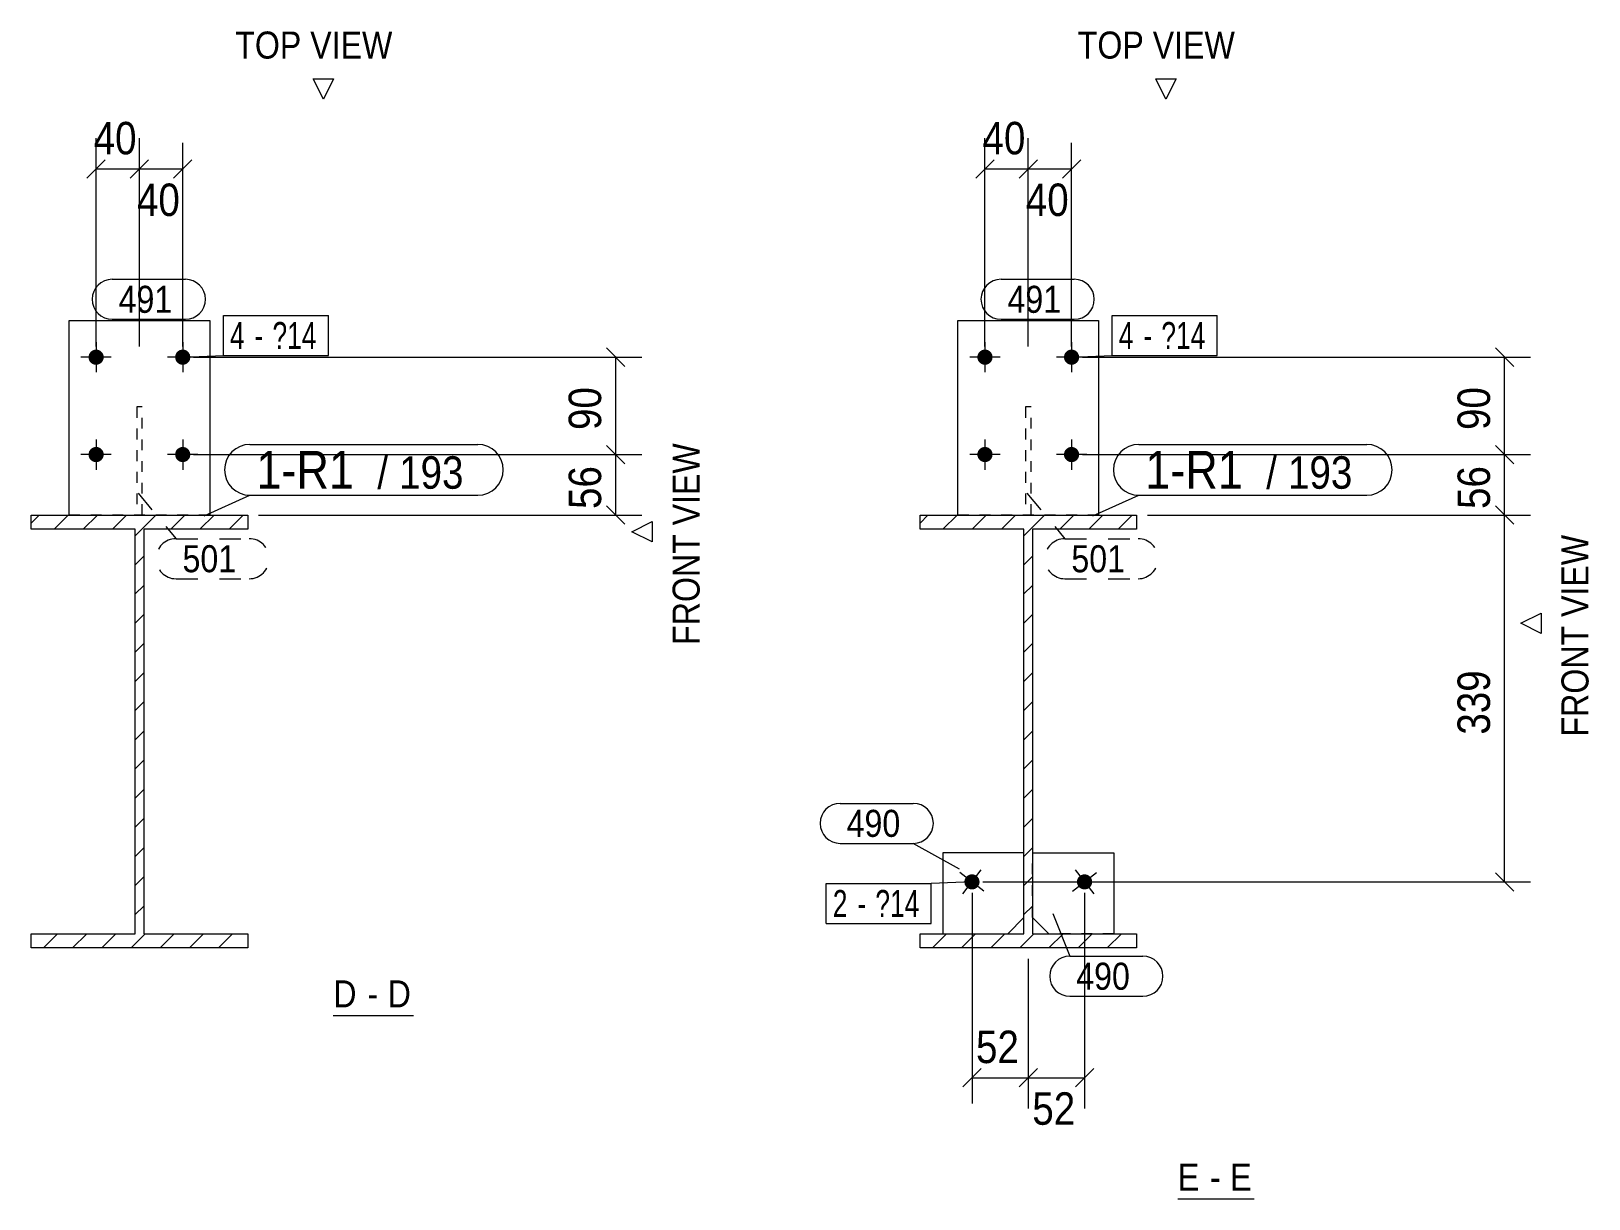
# Model space of a CAD drawing. Header units: millimetres. Extents: x 2 to 1174, y 1 to 825.
# Drawn here: x 180.1 to 324, y 205.9 to 313.8 of the extents above; entities that cross this region are included whole.
import ezdxf

# ---------------------------------------------------------------- set-up
doc = ezdxf.new("R2010")
doc.units = ezdxf.units.MM
for name, pattern in [('XKITLINE00', [0]), ('XKITLINE01', [4, 1, -1, 1, -1]), ('XKITLINE02', [4, 2, -2])]:
    doc.linetypes.add(name, pattern=pattern)
for name, color, linetype, lineweight in [('Bolt', 3, 'Continuous', 0), ('BoltMark', 7, 'Continuous', 0), ('Dimensions', 7, 'Continuous', 0), ('OtherObjectType', 7, 'Continuous', 0), ('Part', 2, 'Continuous', 0), ('PartMark', 7, 'Continuous', 0)]:
    doc.layers.add(name, color=color, linetype=linetype, lineweight=lineweight)
doc.styles.add('ARIAL', font='ARIAL.TTF')
doc.styles.add('ARIAL_NARROW', font='ARIALN.TTF')

# ---------------------------------------------------------------- blocks, each defined once
blk = doc.blocks.new('*A1')
at = {"layer": 'Part', "color": 7, "linetype": 'XKITLINE00', "lineweight": 0}
for p, q in [((262.25, 268.37), (262.98, 269.1)), ((264.37, 267.8), (265.67, 269.1)), ((267.07, 267.8), (268.37, 269.1)), ((269.76, 267.8), (271.06, 269.1)), ((271.85, 267.19), (273.75, 269.1)), ((275.15, 267.8), (276.45, 269.1)), ((277.84, 267.8), (279.14, 269.1)), ((280.54, 267.8), (281.84, 269.1)), ((271.85, 264.5), (272.65, 265.3)), ((271.85, 261.81), (272.65, 262.61)), ((271.85, 259.11), (272.65, 259.91)), ((271.85, 256.42), (272.65, 257.22)), ((271.85, 253.72), (272.65, 254.52)), ((271.85, 251.03), (272.65, 251.83)), ((271.85, 248.33), (272.65, 249.13)), ((271.85, 245.64), (272.65, 246.44)), ((271.85, 242.95), (272.65, 243.75)), ((271.85, 240.25), (272.65, 241.05)), ((271.85, 237.56), (272.65, 238.36)), ((271.85, 234.86), (272.65, 235.66)), ((271.85, 232.17), (272.65, 232.97)), ((263.39, 229.1), (264.69, 230.4)), ((266.08, 229.1), (267.38, 230.4)), ((268.78, 229.1), (270.08, 230.4)), ((271.47, 229.1), (272.77, 230.4)), ((274.16, 229.1), (275.46, 230.4)), ((276.86, 229.1), (278.16, 230.4)), ((279.55, 229.1), (280.85, 230.4))]:
    blk.add_line(p, q, dxfattribs=at)
blk = doc.blocks.new('*A2')
at = {"layer": 'Part', "color": 7, "linetype": 'XKITLINE00', "lineweight": 0}
for p, q in [((180.14, 268.37), (180.87, 269.1)), ((182.26, 267.8), (183.56, 269.1)), ((184.95, 267.8), (186.25, 269.1)), ((187.65, 267.8), (188.95, 269.1)), ((189.74, 267.19), (191.64, 269.1)), ((193.04, 267.8), (194.34, 269.1)), ((195.73, 267.8), (197.03, 269.1)), ((198.43, 267.8), (199.73, 269.1)), ((189.74, 264.5), (190.54, 265.3)), ((189.74, 261.81), (190.54, 262.61)), ((189.74, 259.11), (190.54, 259.91)), ((189.74, 256.42), (190.54, 257.22)), ((189.74, 253.72), (190.54, 254.52)), ((189.74, 251.03), (190.54, 251.83)), ((189.74, 248.33), (190.54, 249.13)), ((189.74, 245.64), (190.54, 246.44)), ((189.74, 242.95), (190.54, 243.75)), ((189.74, 240.25), (190.54, 241.05)), ((189.74, 237.56), (190.54, 238.36)), ((189.74, 234.86), (190.54, 235.66)), ((189.74, 232.17), (190.54, 232.97)), ((181.28, 229.1), (182.58, 230.4)), ((183.97, 229.1), (185.27, 230.4)), ((186.67, 229.1), (187.97, 230.4)), ((189.36, 229.1), (190.66, 230.4)), ((192.05, 229.1), (193.35, 230.4)), ((194.75, 229.1), (196.05, 230.4)), ((197.44, 229.1), (198.74, 230.4))]:
    blk.add_line(p, q, dxfattribs=at)
blk = doc.blocks.new('*A143')
at = {"layer": 'Bolt'}
for points in [[(268.95, 283.67), (268.94, 283.63), (268.94, 283.6), (268.93, 283.56), (268.93, 283.53), (268.92, 283.5), (268.91, 283.46), (268.89, 283.43), (268.88, 283.4), (268.86, 283.37), (268.85, 283.34), (268.83, 283.31), (268.81, 283.28), (268.79, 283.26), (268.77, 283.23), (268.74, 283.21), (268.72, 283.18), (268.69, 283.16), (268.66, 283.14), (268.64, 283.12), (268.61, 283.1), (268.58, 283.08), (268.55, 283.07), (268.51, 283.05), (268.48, 283.04), (268.45, 283.03), (268.42, 283.02), (268.38, 283.01), (268.35, 283.01), (268.32, 283), (268.28, 283), (268.25, 283), (268.21, 283), (268.18, 283), (268.14, 283.01), (268.11, 283.01), (268.08, 283.02), (268.04, 283.03), (268.01, 283.04), (267.98, 283.05), (267.95, 283.07), (267.92, 283.08), (267.89, 283.1), (267.86, 283.12), (267.83, 283.14), (267.8, 283.16), (267.78, 283.18), (267.75, 283.21), (267.73, 283.23), (267.71, 283.26), (267.68, 283.28), (267.66, 283.31), (267.65, 283.34), (267.63, 283.37), (267.61, 283.4), (267.6, 283.43), (267.59, 283.46), (267.58, 283.5), (267.57, 283.53), (267.56, 283.56), (267.55, 283.6), (267.55, 283.63), (267.55, 283.67), (267.55, 283.7), (267.55, 283.73), (267.55, 283.77), (267.55, 283.8), (267.56, 283.84), (267.57, 283.87), (267.58, 283.9), (267.59, 283.94), (267.6, 283.97), (267.61, 284), (267.63, 284.03), (267.65, 284.06), (267.66, 284.09), (267.68, 284.12), (267.71, 284.14), (267.73, 284.17), (267.75, 284.19), (267.78, 284.22), (267.8, 284.24), (267.83, 284.26), (267.86, 284.28), (267.89, 284.3), (267.92, 284.32), (267.95, 284.33), (267.98, 284.35), (268.01, 284.36), (268.04, 284.37), (268.08, 284.38), (268.11, 284.39), (268.14, 284.39), (268.18, 284.4), (268.21, 284.4), (268.25, 284.4), (268.28, 284.4), (268.32, 284.4), (268.35, 284.39), (268.38, 284.39), (268.42, 284.38), (268.45, 284.37), (268.48, 284.36), (268.51, 284.35), (268.55, 284.33), (268.58, 284.32), (268.61, 284.3), (268.64, 284.28), (268.66, 284.26), (268.69, 284.24), (268.72, 284.22), (268.74, 284.19), (268.77, 284.17), (268.79, 284.14), (268.81, 284.12), (268.83, 284.09), (268.85, 284.06), (268.86, 284.03), (268.88, 284), (268.89, 283.97), (268.91, 283.94), (268.92, 283.9), (268.93, 283.87), (268.93, 283.84), (268.94, 283.8), (268.94, 283.77), (268.95, 283.73), (268.95, 283.7)], [(276.95, 283.67), (276.94, 283.63), (276.94, 283.6), (276.93, 283.56), (276.93, 283.53), (276.92, 283.5), (276.91, 283.46), (276.89, 283.43), (276.88, 283.4), (276.86, 283.37), (276.85, 283.34), (276.83, 283.31), (276.81, 283.28), (276.79, 283.26), (276.77, 283.23), (276.74, 283.21), (276.72, 283.18), (276.69, 283.16), (276.66, 283.14), (276.64, 283.12), (276.61, 283.1), (276.58, 283.08), (276.55, 283.07), (276.51, 283.05), (276.48, 283.04), (276.45, 283.03), (276.42, 283.02), (276.38, 283.01), (276.35, 283.01), (276.32, 283), (276.28, 283), (276.25, 283), (276.21, 283), (276.18, 283), (276.14, 283.01), (276.11, 283.01), (276.08, 283.02), (276.04, 283.03), (276.01, 283.04), (275.98, 283.05), (275.95, 283.07), (275.92, 283.08), (275.89, 283.1), (275.86, 283.12), (275.83, 283.14), (275.8, 283.16), (275.78, 283.18), (275.75, 283.21), (275.73, 283.23), (275.71, 283.26), (275.68, 283.28), (275.66, 283.31), (275.65, 283.34), (275.63, 283.37), (275.61, 283.4), (275.6, 283.43), (275.59, 283.46), (275.58, 283.5), (275.57, 283.53), (275.56, 283.56), (275.55, 283.6), (275.55, 283.63), (275.55, 283.67), (275.55, 283.7), (275.55, 283.73), (275.55, 283.77), (275.55, 283.8), (275.56, 283.84), (275.57, 283.87), (275.58, 283.9), (275.59, 283.94), (275.6, 283.97), (275.61, 284), (275.63, 284.03), (275.65, 284.06), (275.66, 284.09), (275.68, 284.12), (275.71, 284.14), (275.73, 284.17), (275.75, 284.19), (275.78, 284.22), (275.8, 284.24), (275.83, 284.26), (275.86, 284.28), (275.89, 284.3), (275.92, 284.32), (275.95, 284.33), (275.98, 284.35), (276.01, 284.36), (276.04, 284.37), (276.08, 284.38), (276.11, 284.39), (276.14, 284.39), (276.18, 284.4), (276.21, 284.4), (276.25, 284.4), (276.28, 284.4), (276.32, 284.4), (276.35, 284.39), (276.38, 284.39), (276.42, 284.38), (276.45, 284.37), (276.48, 284.36), (276.51, 284.35), (276.55, 284.33), (276.58, 284.32), (276.61, 284.3), (276.64, 284.28), (276.66, 284.26), (276.69, 284.24), (276.72, 284.22), (276.74, 284.19), (276.77, 284.17), (276.79, 284.14), (276.81, 284.12), (276.83, 284.09), (276.85, 284.06), (276.86, 284.03), (276.88, 284), (276.89, 283.97), (276.91, 283.94), (276.92, 283.9), (276.93, 283.87), (276.93, 283.84), (276.94, 283.8), (276.94, 283.77), (276.95, 283.73), (276.95, 283.7)], [(268.95, 274.67), (268.94, 274.63), (268.94, 274.6), (268.93, 274.56), (268.93, 274.53), (268.92, 274.5), (268.91, 274.46), (268.89, 274.43), (268.88, 274.4), (268.86, 274.37), (268.85, 274.34), (268.83, 274.31), (268.81, 274.28), (268.79, 274.26), (268.77, 274.23), (268.74, 274.21), (268.72, 274.18), (268.69, 274.16), (268.66, 274.14), (268.64, 274.12), (268.61, 274.1), (268.58, 274.08), (268.55, 274.07), (268.51, 274.05), (268.48, 274.04), (268.45, 274.03), (268.42, 274.02), (268.38, 274.01), (268.35, 274.01), (268.32, 274), (268.28, 274), (268.25, 274), (268.21, 274), (268.18, 274), (268.14, 274.01), (268.11, 274.01), (268.08, 274.02), (268.04, 274.03), (268.01, 274.04), (267.98, 274.05), (267.95, 274.07), (267.92, 274.08), (267.89, 274.1), (267.86, 274.12), (267.83, 274.14), (267.8, 274.16), (267.78, 274.18), (267.75, 274.21), (267.73, 274.23), (267.71, 274.26), (267.68, 274.28), (267.66, 274.31), (267.65, 274.34), (267.63, 274.37), (267.61, 274.4), (267.6, 274.43), (267.59, 274.46), (267.58, 274.5), (267.57, 274.53), (267.56, 274.56), (267.55, 274.6), (267.55, 274.63), (267.55, 274.67), (267.55, 274.7), (267.55, 274.73), (267.55, 274.77), (267.55, 274.8), (267.56, 274.84), (267.57, 274.87), (267.58, 274.9), (267.59, 274.94), (267.6, 274.97), (267.61, 275), (267.63, 275.03), (267.65, 275.06), (267.66, 275.09), (267.68, 275.12), (267.71, 275.14), (267.73, 275.17), (267.75, 275.19), (267.78, 275.22), (267.8, 275.24), (267.83, 275.26), (267.86, 275.28), (267.89, 275.3), (267.92, 275.32), (267.95, 275.33), (267.98, 275.35), (268.01, 275.36), (268.04, 275.37), (268.08, 275.38), (268.11, 275.39), (268.14, 275.39), (268.18, 275.4), (268.21, 275.4), (268.25, 275.4), (268.28, 275.4), (268.32, 275.4), (268.35, 275.39), (268.38, 275.39), (268.42, 275.38), (268.45, 275.37), (268.48, 275.36), (268.51, 275.35), (268.55, 275.33), (268.58, 275.32), (268.61, 275.3), (268.64, 275.28), (268.66, 275.26), (268.69, 275.24), (268.72, 275.22), (268.74, 275.19), (268.77, 275.17), (268.79, 275.14), (268.81, 275.12), (268.83, 275.09), (268.85, 275.06), (268.86, 275.03), (268.88, 275), (268.89, 274.97), (268.91, 274.94), (268.92, 274.9), (268.93, 274.87), (268.93, 274.84), (268.94, 274.8), (268.94, 274.77), (268.95, 274.73), (268.95, 274.7)], [(276.95, 274.67), (276.94, 274.63), (276.94, 274.6), (276.93, 274.56), (276.93, 274.53), (276.92, 274.5), (276.91, 274.46), (276.89, 274.43), (276.88, 274.4), (276.86, 274.37), (276.85, 274.34), (276.83, 274.31), (276.81, 274.28), (276.79, 274.26), (276.77, 274.23), (276.74, 274.21), (276.72, 274.18), (276.69, 274.16), (276.66, 274.14), (276.64, 274.12), (276.61, 274.1), (276.58, 274.08), (276.55, 274.07), (276.51, 274.05), (276.48, 274.04), (276.45, 274.03), (276.42, 274.02), (276.38, 274.01), (276.35, 274.01), (276.32, 274), (276.28, 274), (276.25, 274), (276.21, 274), (276.18, 274), (276.14, 274.01), (276.11, 274.01), (276.08, 274.02), (276.04, 274.03), (276.01, 274.04), (275.98, 274.05), (275.95, 274.07), (275.92, 274.08), (275.89, 274.1), (275.86, 274.12), (275.83, 274.14), (275.8, 274.16), (275.78, 274.18), (275.75, 274.21), (275.73, 274.23), (275.71, 274.26), (275.68, 274.28), (275.66, 274.31), (275.65, 274.34), (275.63, 274.37), (275.61, 274.4), (275.6, 274.43), (275.59, 274.46), (275.58, 274.5), (275.57, 274.53), (275.56, 274.56), (275.55, 274.6), (275.55, 274.63), (275.55, 274.67), (275.55, 274.7), (275.55, 274.73), (275.55, 274.77), (275.55, 274.8), (275.56, 274.84), (275.57, 274.87), (275.58, 274.9), (275.59, 274.94), (275.6, 274.97), (275.61, 275), (275.63, 275.03), (275.65, 275.06), (275.66, 275.09), (275.68, 275.12), (275.71, 275.14), (275.73, 275.17), (275.75, 275.19), (275.78, 275.22), (275.8, 275.24), (275.83, 275.26), (275.86, 275.28), (275.89, 275.3), (275.92, 275.32), (275.95, 275.33), (275.98, 275.35), (276.01, 275.36), (276.04, 275.37), (276.08, 275.38), (276.11, 275.39), (276.14, 275.39), (276.18, 275.4), (276.21, 275.4), (276.25, 275.4), (276.28, 275.4), (276.32, 275.4), (276.35, 275.39), (276.38, 275.39), (276.42, 275.38), (276.45, 275.37), (276.48, 275.36), (276.51, 275.35), (276.55, 275.33), (276.58, 275.32), (276.61, 275.3), (276.64, 275.28), (276.66, 275.26), (276.69, 275.24), (276.72, 275.22), (276.74, 275.19), (276.77, 275.17), (276.79, 275.14), (276.81, 275.12), (276.83, 275.09), (276.85, 275.06), (276.86, 275.03), (276.88, 275), (276.89, 274.97), (276.91, 274.94), (276.92, 274.9), (276.93, 274.87), (276.93, 274.84), (276.94, 274.8), (276.94, 274.77), (276.95, 274.73), (276.95, 274.7)]]:
    blk.add_hatch(color=3, dxfattribs=at).paths.add_polyline_path(points, flags=17)
at = {"layer": 'Bolt', "color": 3, "linetype": 'XKITLINE00', "lineweight": 0}
for p, q in [((268.25, 285.1), (268.25, 282.3)), ((276.25, 285.1), (276.25, 282.3)), ((269.65, 283.7), (266.85, 283.7)), ((277.65, 283.7), (274.85, 283.7)), ((268.25, 276.1), (268.25, 273.3)), ((276.25, 276.1), (276.25, 273.3)), ((269.65, 274.7), (266.85, 274.7)), ((277.65, 274.7), (274.85, 274.7))]:
    blk.add_line(p, q, dxfattribs=at)
blk = doc.blocks.new('*A144')
at = {"layer": 'Bolt'}
blk.add_hatch(color=3, dxfattribs=at).paths.add_polyline_path([(266.59, 234.67), (266.57, 234.69), (266.54, 234.72), (266.52, 234.74), (266.5, 234.77), (266.48, 234.8), (266.46, 234.82), (266.44, 234.85), (266.42, 234.88), (266.41, 234.92), (266.39, 234.95), (266.38, 234.98), (266.37, 235.01), (266.36, 235.05), (266.36, 235.08), (266.35, 235.11), (266.35, 235.15), (266.35, 235.18), (266.35, 235.22), (266.35, 235.25), (266.35, 235.28), (266.36, 235.32), (266.36, 235.35), (266.37, 235.39), (266.38, 235.42), (266.39, 235.45), (266.41, 235.48), (266.42, 235.51), (266.44, 235.54), (266.45, 235.57), (266.47, 235.6), (266.49, 235.63), (266.52, 235.66), (266.54, 235.68), (266.56, 235.71), (266.59, 235.73), (266.62, 235.75), (266.64, 235.77), (266.67, 235.79), (266.7, 235.81), (266.73, 235.82), (266.76, 235.84), (266.79, 235.85), (266.83, 235.86), (266.86, 235.87), (266.89, 235.88), (266.93, 235.89), (266.96, 235.89), (266.99, 235.9), (267.03, 235.9), (267.06, 235.9), (267.1, 235.9), (267.13, 235.89), (267.17, 235.89), (267.2, 235.88), (267.23, 235.87), (267.27, 235.87), (267.3, 235.85), (267.33, 235.84), (267.36, 235.83), (267.39, 235.81), (267.42, 235.79), (267.45, 235.77), (267.48, 235.75), (267.5, 235.73), (267.53, 235.71), (267.55, 235.68), (267.58, 235.66), (267.6, 235.63), (267.62, 235.6), (267.64, 235.58), (267.66, 235.55), (267.67, 235.52), (267.69, 235.48), (267.7, 235.45), (267.71, 235.42), (267.72, 235.39), (267.73, 235.35), (267.74, 235.32), (267.74, 235.29), (267.74, 235.25), (267.75, 235.22), (267.75, 235.18), (267.75, 235.15), (267.74, 235.12), (267.74, 235.08), (267.73, 235.05), (267.72, 235.01), (267.71, 234.98), (267.7, 234.95), (267.69, 234.92), (267.67, 234.89), (267.66, 234.86), (267.64, 234.83), (267.62, 234.8), (267.6, 234.77), (267.58, 234.74), (267.55, 234.72), (267.53, 234.69), (267.5, 234.67), (267.48, 234.65), (267.45, 234.63), (267.42, 234.61), (267.39, 234.59), (267.36, 234.58), (267.33, 234.56), (267.3, 234.55), (267.27, 234.54), (267.23, 234.53), (267.2, 234.52), (267.17, 234.51), (267.13, 234.51), (267.1, 234.5), (267.07, 234.5), (267.03, 234.5), (267, 234.5), (266.96, 234.51), (266.93, 234.51), (266.89, 234.52), (266.86, 234.53), (266.83, 234.53), (266.8, 234.55), (266.76, 234.56), (266.73, 234.57), (266.7, 234.59), (266.67, 234.61), (266.64, 234.63), (266.62, 234.65)], flags=17)
at = {"layer": 'Bolt', "color": 3, "linetype": 'XKITLINE00', "lineweight": 0}
for p, q in [((268.15, 234.34), (265.94, 236.06)), ((266.19, 234.09), (267.91, 236.31))]:
    blk.add_line(p, q, dxfattribs=at)
blk = doc.blocks.new('*A145')
at = {"layer": 'Bolt'}
blk.add_hatch(color=3, dxfattribs=at).paths.add_polyline_path([(277.04, 235.77), (277.07, 235.79), (277.1, 235.81), (277.13, 235.83), (277.16, 235.84), (277.2, 235.85), (277.23, 235.87), (277.26, 235.87), (277.29, 235.88), (277.33, 235.89), (277.36, 235.89), (277.4, 235.9), (277.43, 235.9), (277.47, 235.9), (277.5, 235.9), (277.53, 235.89), (277.57, 235.89), (277.6, 235.88), (277.63, 235.87), (277.67, 235.86), (277.7, 235.85), (277.73, 235.84), (277.76, 235.82), (277.79, 235.81), (277.82, 235.79), (277.85, 235.77), (277.88, 235.75), (277.9, 235.73), (277.93, 235.71), (277.95, 235.68), (277.98, 235.66), (278, 235.63), (278.02, 235.6), (278.04, 235.57), (278.06, 235.54), (278.07, 235.51), (278.09, 235.48), (278.1, 235.45), (278.11, 235.42), (278.12, 235.39), (278.13, 235.35), (278.14, 235.32), (278.14, 235.28), (278.15, 235.25), (278.15, 235.22), (278.15, 235.18), (278.14, 235.15), (278.14, 235.11), (278.14, 235.08), (278.13, 235.05), (278.12, 235.01), (278.11, 234.98), (278.1, 234.95), (278.09, 234.92), (278.07, 234.88), (278.06, 234.85), (278.04, 234.82), (278.02, 234.8), (278, 234.77), (277.98, 234.74), (277.95, 234.72), (277.93, 234.69), (277.9, 234.67), (277.88, 234.65), (277.85, 234.63), (277.82, 234.61), (277.79, 234.59), (277.76, 234.57), (277.73, 234.56), (277.7, 234.55), (277.67, 234.53), (277.63, 234.53), (277.6, 234.52), (277.57, 234.51), (277.53, 234.51), (277.5, 234.5), (277.46, 234.5), (277.43, 234.5), (277.39, 234.5), (277.36, 234.51), (277.33, 234.51), (277.29, 234.52), (277.26, 234.53), (277.23, 234.54), (277.19, 234.55), (277.16, 234.56), (277.13, 234.58), (277.1, 234.59), (277.07, 234.61), (277.04, 234.63), (277.02, 234.65), (276.99, 234.67), (276.96, 234.69), (276.94, 234.72), (276.92, 234.74), (276.89, 234.77), (276.87, 234.8), (276.85, 234.83), (276.84, 234.86), (276.82, 234.89), (276.81, 234.92), (276.79, 234.95), (276.78, 234.98), (276.77, 235.01), (276.76, 235.05), (276.76, 235.08), (276.75, 235.12), (276.75, 235.15), (276.75, 235.18), (276.75, 235.22), (276.75, 235.25), (276.75, 235.29), (276.76, 235.32), (276.76, 235.35), (276.77, 235.39), (276.78, 235.42), (276.79, 235.45), (276.81, 235.48), (276.82, 235.52), (276.84, 235.55), (276.86, 235.58), (276.88, 235.6), (276.9, 235.63), (276.92, 235.66), (276.94, 235.68), (276.97, 235.71), (276.99, 235.73), (277.02, 235.75)], flags=17)
at = {"layer": 'Bolt', "color": 3, "linetype": 'XKITLINE00', "lineweight": 0}
for p, q in [((276.34, 234.34), (278.55, 236.06)), ((276.59, 236.31), (278.31, 234.09))]:
    blk.add_line(p, q, dxfattribs=at)
blk = doc.blocks.new('*A146')
at = {"layer": 'Part', "color": 2, "linetype": 'XKITLINE00', "lineweight": 0}
for p, q in [((262.25, 267.8), (262.25, 269.1)), ((262.25, 269.1), (282.25, 269.1)), ((282.25, 269.1), (282.25, 267.8)), ((271.85, 267.8), (262.25, 267.8)), ((271.85, 230.4), (271.85, 267.8)), ((282.25, 267.8), (272.65, 267.8)), ((272.65, 267.8), (272.65, 230.4)), ((262.25, 229.1), (262.25, 230.4)), ((262.25, 230.4), (271.85, 230.4)), ((272.65, 230.4), (282.25, 230.4)), ((282.25, 230.4), (282.25, 229.1)), ((282.25, 229.1), (262.25, 229.1))]:
    blk.add_line(p, q, dxfattribs=at)
blk = doc.blocks.new('*A147')
at = {"layer": 'Part', "color": 7, "linetype": 'XKITLINE01', "lineweight": 0}
for p, q in [((272.5, 279.1), (272, 279.1)), ((272, 279.1), (272, 269.1)), ((272.5, 269.1), (272.5, 279.1)), ((272, 269.1), (272.5, 269.1))]:
    blk.add_line(p, q, dxfattribs=at)
blk = doc.blocks.new('*A148')
at = {"layer": 'Part', "color": 2, "linetype": 'XKITLINE00', "lineweight": 0}
for p, q in [((265.75, 269.1), (265.75, 287.1)), ((265.75, 287.1), (278.75, 287.1)), ((278.75, 287.1), (278.75, 269.1))]:
    blk.add_line(p, q, dxfattribs=at)
at = {"layer": 'Part', "color": 7, "linetype": 'XKITLINE01', "lineweight": 0}
blk.add_line((278.75, 269.1), (265.75, 269.1), dxfattribs=at)
blk = doc.blocks.new('*A149')
at = {"layer": 'Part', "color": 2, "linetype": 'XKITLINE00', "lineweight": 0}
for p, q in [((271.85, 237.9), (264.35, 237.9)), ((264.35, 237.9), (264.35, 230.4)), ((270.35, 230.4), (271.85, 231.9))]:
    blk.add_line(p, q, dxfattribs=at)
at = {"layer": 'Part', "color": 7, "linetype": 'XKITLINE01', "lineweight": 0}
for p, q in [((271.85, 231.9), (271.85, 237.9)), ((264.35, 230.4), (270.35, 230.4))]:
    blk.add_line(p, q, dxfattribs=at)
blk = doc.blocks.new('*A150')
at = {"layer": 'Part', "color": 2, "linetype": 'XKITLINE00', "lineweight": 0}
for p, q in [((272.65, 237.9), (280.15, 237.9)), ((280.15, 237.9), (280.15, 230.4)), ((274.15, 230.4), (272.65, 231.9))]:
    blk.add_line(p, q, dxfattribs=at)
at = {"layer": 'Part', "color": 7, "linetype": 'XKITLINE01', "lineweight": 0}
for p, q in [((272.65, 231.9), (272.65, 237.9)), ((280.15, 230.4), (274.15, 230.4))]:
    blk.add_line(p, q, dxfattribs=at)
blk = doc.blocks.new('*A151')
at = {"layer": 'Bolt'}
for points in [[(186.84, 283.67), (186.83, 283.63), (186.83, 283.6), (186.82, 283.56), (186.82, 283.53), (186.81, 283.5), (186.8, 283.46), (186.78, 283.43), (186.77, 283.4), (186.75, 283.37), (186.74, 283.34), (186.72, 283.31), (186.7, 283.28), (186.68, 283.26), (186.66, 283.23), (186.63, 283.21), (186.61, 283.18), (186.58, 283.16), (186.55, 283.14), (186.53, 283.12), (186.5, 283.1), (186.47, 283.08), (186.44, 283.07), (186.4, 283.05), (186.37, 283.04), (186.34, 283.03), (186.31, 283.02), (186.27, 283.01), (186.24, 283.01), (186.2, 283), (186.17, 283), (186.14, 283), (186.1, 283), (186.07, 283), (186.03, 283.01), (186, 283.01), (185.97, 283.02), (185.93, 283.03), (185.9, 283.04), (185.87, 283.05), (185.84, 283.07), (185.81, 283.08), (185.78, 283.1), (185.75, 283.12), (185.72, 283.14), (185.69, 283.16), (185.67, 283.18), (185.64, 283.21), (185.62, 283.23), (185.6, 283.26), (185.57, 283.28), (185.55, 283.31), (185.54, 283.34), (185.52, 283.37), (185.5, 283.4), (185.49, 283.43), (185.48, 283.46), (185.47, 283.5), (185.46, 283.53), (185.45, 283.56), (185.44, 283.6), (185.44, 283.63), (185.44, 283.67), (185.44, 283.7), (185.44, 283.73), (185.44, 283.77), (185.44, 283.8), (185.45, 283.84), (185.46, 283.87), (185.47, 283.9), (185.48, 283.94), (185.49, 283.97), (185.5, 284), (185.52, 284.03), (185.54, 284.06), (185.55, 284.09), (185.57, 284.12), (185.6, 284.14), (185.62, 284.17), (185.64, 284.19), (185.67, 284.22), (185.69, 284.24), (185.72, 284.26), (185.75, 284.28), (185.78, 284.3), (185.81, 284.32), (185.84, 284.33), (185.87, 284.35), (185.9, 284.36), (185.93, 284.37), (185.97, 284.38), (186, 284.39), (186.03, 284.39), (186.07, 284.4), (186.1, 284.4), (186.14, 284.4), (186.17, 284.4), (186.2, 284.4), (186.24, 284.39), (186.27, 284.39), (186.31, 284.38), (186.34, 284.37), (186.37, 284.36), (186.4, 284.35), (186.44, 284.33), (186.47, 284.32), (186.5, 284.3), (186.53, 284.28), (186.55, 284.26), (186.58, 284.24), (186.61, 284.22), (186.63, 284.19), (186.66, 284.17), (186.68, 284.14), (186.7, 284.12), (186.72, 284.09), (186.74, 284.06), (186.75, 284.03), (186.77, 284), (186.78, 283.97), (186.8, 283.94), (186.81, 283.9), (186.82, 283.87), (186.82, 283.84), (186.83, 283.8), (186.83, 283.77), (186.84, 283.73), (186.84, 283.7)], [(194.84, 283.67), (194.83, 283.63), (194.83, 283.6), (194.82, 283.56), (194.82, 283.53), (194.81, 283.5), (194.8, 283.46), (194.78, 283.43), (194.77, 283.4), (194.75, 283.37), (194.74, 283.34), (194.72, 283.31), (194.7, 283.28), (194.68, 283.26), (194.66, 283.23), (194.63, 283.21), (194.61, 283.18), (194.58, 283.16), (194.55, 283.14), (194.53, 283.12), (194.5, 283.1), (194.47, 283.08), (194.44, 283.07), (194.4, 283.05), (194.37, 283.04), (194.34, 283.03), (194.31, 283.02), (194.27, 283.01), (194.24, 283.01), (194.2, 283), (194.17, 283), (194.14, 283), (194.1, 283), (194.07, 283), (194.03, 283.01), (194, 283.01), (193.97, 283.02), (193.93, 283.03), (193.9, 283.04), (193.87, 283.05), (193.84, 283.07), (193.81, 283.08), (193.78, 283.1), (193.75, 283.12), (193.72, 283.14), (193.69, 283.16), (193.67, 283.18), (193.64, 283.21), (193.62, 283.23), (193.6, 283.26), (193.57, 283.28), (193.55, 283.31), (193.54, 283.34), (193.52, 283.37), (193.5, 283.4), (193.49, 283.43), (193.48, 283.46), (193.47, 283.5), (193.46, 283.53), (193.45, 283.56), (193.44, 283.6), (193.44, 283.63), (193.44, 283.67), (193.44, 283.7), (193.44, 283.73), (193.44, 283.77), (193.44, 283.8), (193.45, 283.84), (193.46, 283.87), (193.47, 283.9), (193.48, 283.94), (193.49, 283.97), (193.5, 284), (193.52, 284.03), (193.54, 284.06), (193.55, 284.09), (193.57, 284.12), (193.6, 284.14), (193.62, 284.17), (193.64, 284.19), (193.67, 284.22), (193.69, 284.24), (193.72, 284.26), (193.75, 284.28), (193.78, 284.3), (193.81, 284.32), (193.84, 284.33), (193.87, 284.35), (193.9, 284.36), (193.93, 284.37), (193.97, 284.38), (194, 284.39), (194.03, 284.39), (194.07, 284.4), (194.1, 284.4), (194.14, 284.4), (194.17, 284.4), (194.2, 284.4), (194.24, 284.39), (194.27, 284.39), (194.31, 284.38), (194.34, 284.37), (194.37, 284.36), (194.4, 284.35), (194.44, 284.33), (194.47, 284.32), (194.5, 284.3), (194.53, 284.28), (194.55, 284.26), (194.58, 284.24), (194.61, 284.22), (194.63, 284.19), (194.66, 284.17), (194.68, 284.14), (194.7, 284.12), (194.72, 284.09), (194.74, 284.06), (194.75, 284.03), (194.77, 284), (194.78, 283.97), (194.8, 283.94), (194.81, 283.9), (194.82, 283.87), (194.82, 283.84), (194.83, 283.8), (194.83, 283.77), (194.84, 283.73), (194.84, 283.7)], [(186.84, 274.67), (186.83, 274.63), (186.83, 274.6), (186.82, 274.56), (186.82, 274.53), (186.81, 274.5), (186.8, 274.46), (186.78, 274.43), (186.77, 274.4), (186.75, 274.37), (186.74, 274.34), (186.72, 274.31), (186.7, 274.28), (186.68, 274.26), (186.66, 274.23), (186.63, 274.21), (186.61, 274.18), (186.58, 274.16), (186.55, 274.14), (186.53, 274.12), (186.5, 274.1), (186.47, 274.08), (186.44, 274.07), (186.4, 274.05), (186.37, 274.04), (186.34, 274.03), (186.31, 274.02), (186.27, 274.01), (186.24, 274.01), (186.2, 274), (186.17, 274), (186.14, 274), (186.1, 274), (186.07, 274), (186.03, 274.01), (186, 274.01), (185.97, 274.02), (185.93, 274.03), (185.9, 274.04), (185.87, 274.05), (185.84, 274.07), (185.81, 274.08), (185.78, 274.1), (185.75, 274.12), (185.72, 274.14), (185.69, 274.16), (185.67, 274.18), (185.64, 274.21), (185.62, 274.23), (185.6, 274.26), (185.57, 274.28), (185.55, 274.31), (185.54, 274.34), (185.52, 274.37), (185.5, 274.4), (185.49, 274.43), (185.48, 274.46), (185.47, 274.5), (185.46, 274.53), (185.45, 274.56), (185.44, 274.6), (185.44, 274.63), (185.44, 274.67), (185.44, 274.7), (185.44, 274.73), (185.44, 274.77), (185.44, 274.8), (185.45, 274.84), (185.46, 274.87), (185.47, 274.9), (185.48, 274.94), (185.49, 274.97), (185.5, 275), (185.52, 275.03), (185.54, 275.06), (185.55, 275.09), (185.57, 275.12), (185.6, 275.14), (185.62, 275.17), (185.64, 275.19), (185.67, 275.22), (185.69, 275.24), (185.72, 275.26), (185.75, 275.28), (185.78, 275.3), (185.81, 275.32), (185.84, 275.33), (185.87, 275.35), (185.9, 275.36), (185.93, 275.37), (185.97, 275.38), (186, 275.39), (186.03, 275.39), (186.07, 275.4), (186.1, 275.4), (186.14, 275.4), (186.17, 275.4), (186.2, 275.4), (186.24, 275.39), (186.27, 275.39), (186.31, 275.38), (186.34, 275.37), (186.37, 275.36), (186.4, 275.35), (186.44, 275.33), (186.47, 275.32), (186.5, 275.3), (186.53, 275.28), (186.55, 275.26), (186.58, 275.24), (186.61, 275.22), (186.63, 275.19), (186.66, 275.17), (186.68, 275.14), (186.7, 275.12), (186.72, 275.09), (186.74, 275.06), (186.75, 275.03), (186.77, 275), (186.78, 274.97), (186.8, 274.94), (186.81, 274.9), (186.82, 274.87), (186.82, 274.84), (186.83, 274.8), (186.83, 274.77), (186.84, 274.73), (186.84, 274.7)], [(194.84, 274.67), (194.83, 274.63), (194.83, 274.6), (194.82, 274.56), (194.82, 274.53), (194.81, 274.5), (194.8, 274.46), (194.78, 274.43), (194.77, 274.4), (194.75, 274.37), (194.74, 274.34), (194.72, 274.31), (194.7, 274.28), (194.68, 274.26), (194.66, 274.23), (194.63, 274.21), (194.61, 274.18), (194.58, 274.16), (194.55, 274.14), (194.53, 274.12), (194.5, 274.1), (194.47, 274.08), (194.44, 274.07), (194.4, 274.05), (194.37, 274.04), (194.34, 274.03), (194.31, 274.02), (194.27, 274.01), (194.24, 274.01), (194.2, 274), (194.17, 274), (194.14, 274), (194.1, 274), (194.07, 274), (194.03, 274.01), (194, 274.01), (193.97, 274.02), (193.93, 274.03), (193.9, 274.04), (193.87, 274.05), (193.84, 274.07), (193.81, 274.08), (193.78, 274.1), (193.75, 274.12), (193.72, 274.14), (193.69, 274.16), (193.67, 274.18), (193.64, 274.21), (193.62, 274.23), (193.6, 274.26), (193.57, 274.28), (193.55, 274.31), (193.54, 274.34), (193.52, 274.37), (193.5, 274.4), (193.49, 274.43), (193.48, 274.46), (193.47, 274.5), (193.46, 274.53), (193.45, 274.56), (193.44, 274.6), (193.44, 274.63), (193.44, 274.67), (193.44, 274.7), (193.44, 274.73), (193.44, 274.77), (193.44, 274.8), (193.45, 274.84), (193.46, 274.87), (193.47, 274.9), (193.48, 274.94), (193.49, 274.97), (193.5, 275), (193.52, 275.03), (193.54, 275.06), (193.55, 275.09), (193.57, 275.12), (193.6, 275.14), (193.62, 275.17), (193.64, 275.19), (193.67, 275.22), (193.69, 275.24), (193.72, 275.26), (193.75, 275.28), (193.78, 275.3), (193.81, 275.32), (193.84, 275.33), (193.87, 275.35), (193.9, 275.36), (193.93, 275.37), (193.97, 275.38), (194, 275.39), (194.03, 275.39), (194.07, 275.4), (194.1, 275.4), (194.14, 275.4), (194.17, 275.4), (194.2, 275.4), (194.24, 275.39), (194.27, 275.39), (194.31, 275.38), (194.34, 275.37), (194.37, 275.36), (194.4, 275.35), (194.44, 275.33), (194.47, 275.32), (194.5, 275.3), (194.53, 275.28), (194.55, 275.26), (194.58, 275.24), (194.61, 275.22), (194.63, 275.19), (194.66, 275.17), (194.68, 275.14), (194.7, 275.12), (194.72, 275.09), (194.74, 275.06), (194.75, 275.03), (194.77, 275), (194.78, 274.97), (194.8, 274.94), (194.81, 274.9), (194.82, 274.87), (194.82, 274.84), (194.83, 274.8), (194.83, 274.77), (194.84, 274.73), (194.84, 274.7)]]:
    blk.add_hatch(color=3, dxfattribs=at).paths.add_polyline_path(points, flags=17)
at = {"layer": 'Bolt', "color": 3, "linetype": 'XKITLINE00', "lineweight": 0}
for p, q in [((186.14, 285.1), (186.14, 282.3)), ((194.14, 285.1), (194.14, 282.3)), ((187.54, 283.7), (184.74, 283.7)), ((195.54, 283.7), (192.74, 283.7)), ((186.14, 276.1), (186.14, 273.3)), ((194.14, 276.1), (194.14, 273.3)), ((187.54, 274.7), (184.74, 274.7)), ((195.54, 274.7), (192.74, 274.7))]:
    blk.add_line(p, q, dxfattribs=at)
blk = doc.blocks.new('*A152')
at = {"layer": 'Part', "color": 2, "linetype": 'XKITLINE00', "lineweight": 0}
for p, q in [((180.14, 267.8), (180.14, 269.1)), ((180.14, 269.1), (200.14, 269.1)), ((200.14, 269.1), (200.14, 267.8)), ((189.74, 267.8), (180.14, 267.8)), ((189.74, 230.4), (189.74, 267.8)), ((200.14, 267.8), (190.54, 267.8)), ((190.54, 267.8), (190.54, 230.4)), ((180.14, 229.1), (180.14, 230.4)), ((180.14, 230.4), (189.74, 230.4)), ((190.54, 230.4), (200.14, 230.4)), ((200.14, 230.4), (200.14, 229.1)), ((200.14, 229.1), (180.14, 229.1))]:
    blk.add_line(p, q, dxfattribs=at)
blk = doc.blocks.new('*A153')
at = {"layer": 'Part', "color": 7, "linetype": 'XKITLINE01', "lineweight": 0}
for p, q in [((190.39, 279.1), (189.89, 279.1)), ((189.89, 279.1), (189.89, 269.1)), ((190.39, 269.1), (190.39, 279.1)), ((189.89, 269.1), (190.39, 269.1))]:
    blk.add_line(p, q, dxfattribs=at)
blk = doc.blocks.new('*A154')
at = {"layer": 'Part', "color": 2, "linetype": 'XKITLINE00', "lineweight": 0}
for p, q in [((183.64, 269.1), (183.64, 287.1)), ((183.64, 287.1), (196.64, 287.1)), ((196.64, 287.1), (196.64, 269.1))]:
    blk.add_line(p, q, dxfattribs=at)
at = {"layer": 'Part', "color": 7, "linetype": 'XKITLINE01', "lineweight": 0}
blk.add_line((196.64, 269.1), (183.64, 269.1), dxfattribs=at)
blk = doc.blocks.new('*A329')
at = {"layer": 'Dimensions', "color": 7, "linetype": 'XKITLINE00', "lineweight": 0}
for p, q in [((283.25, 269.1), (318.65, 269.1)), ((315.4, 269.95), (317.1, 268.25)), ((316.25, 235.2), (316.25, 269.1)), ((315.4, 236.05), (317.1, 234.35)), ((268.05, 235.2), (318.65, 235.2))]:
    blk.add_line(p, q, dxfattribs=at)
at = {"layer": 'Dimensions', "color": 3}
for p in [(316.25, 269.1), (316.25, 235.2)]:
    blk.add_point(p, dxfattribs=at)
at = {"layer": 'Dimensions', "color": 3, "style": 'ARIAL', "width": 0.85}
blk.add_text('339', height=3, rotation=90.0002, dxfattribs=at).set_placement((314.9, 248.81))
blk = doc.blocks.new('*A330')
at = {"layer": 'Dimensions', "color": 7, "linetype": 'XKITLINE00', "lineweight": 0}
for p, q in [((315.4, 275.55), (317.1, 273.85)), ((277.25, 274.7), (318.65, 274.7)), ((316.25, 269.1), (316.25, 274.7)), ((283.25, 269.1), (318.65, 269.1)), ((315.4, 269.95), (317.1, 268.25))]:
    blk.add_line(p, q, dxfattribs=at)
at = {"layer": 'Dimensions', "color": 3}
for p in [(316.25, 274.7), (316.25, 269.1)]:
    blk.add_point(p, dxfattribs=at)
at = {"layer": 'Dimensions', "color": 3, "style": 'ARIAL', "width": 0.85}
blk.add_text('56', height=3, rotation=90.0002, dxfattribs=at).set_placement((314.9, 269.67))
blk = doc.blocks.new('*A331')
at = {"layer": 'Dimensions', "color": 7, "linetype": 'XKITLINE00', "lineweight": 0}
for p, q in [((277.25, 283.7), (318.65, 283.7)), ((315.4, 284.55), (317.1, 282.85)), ((316.25, 274.7), (316.25, 283.7)), ((315.4, 275.55), (317.1, 273.85)), ((277.25, 274.7), (318.65, 274.7))]:
    blk.add_line(p, q, dxfattribs=at)
at = {"layer": 'Dimensions', "color": 3}
for p in [(316.25, 283.7), (316.25, 274.7)]:
    blk.add_point(p, dxfattribs=at)
at = {"layer": 'Dimensions', "color": 3, "style": 'ARIAL', "width": 0.85}
blk.add_text('90', height=3, rotation=90.0002, dxfattribs=at).set_placement((314.9, 276.97))
blk = doc.blocks.new('*A332')
at = {"layer": 'Dimensions', "color": 7, "linetype": 'XKITLINE00', "lineweight": 0}
for p, q in [((267.05, 234.2), (267.05, 214.7)), ((272.25, 228.1), (272.25, 214.7)), ((267.9, 217.95), (266.2, 216.25)), ((273.1, 217.95), (271.4, 216.25)), ((267.05, 217.1), (272.25, 217.1))]:
    blk.add_line(p, q, dxfattribs=at)
at = {"layer": 'Dimensions', "color": 3}
for p in [(267.05, 217.1), (272.25, 217.1)]:
    blk.add_point(p, dxfattribs=at)
at = {"layer": 'Dimensions', "color": 3, "style": 'ARIAL', "width": 0.85}
blk.add_text('52', height=3, dxfattribs=at).set_placement((267.42, 218.45))
blk = doc.blocks.new('*A333')
at = {"layer": 'Dimensions', "color": 7, "linetype": 'XKITLINE00', "lineweight": 0}
for p, q in [((277.45, 234.2), (277.45, 214.25)), ((272.25, 228.1), (272.25, 214.25)), ((273.1, 217.95), (271.4, 216.25)), ((278.3, 217.95), (276.6, 216.25)), ((272.25, 217.1), (277.45, 217.1))]:
    blk.add_line(p, q, dxfattribs=at)
at = {"layer": 'Dimensions', "color": 3}
for p in [(272.25, 217.1), (277.45, 217.1)]:
    blk.add_point(p, dxfattribs=at)
at = {"layer": 'Dimensions', "color": 3, "style": 'ARIAL', "width": 0.85}
blk.add_text('52', height=3, dxfattribs=at).set_placement((272.62, 212.75))
blk = doc.blocks.new('*A334')
at = {"layer": 'Dimensions', "color": 7, "linetype": 'XKITLINE00', "lineweight": 0}
for p, q in [((268.25, 284.7), (268.25, 303.95)), ((272.25, 284.7), (272.25, 303.95)), ((269.1, 301.95), (267.4, 300.25)), ((268.25, 301.1), (272.25, 301.1)), ((273.1, 301.95), (271.4, 300.25))]:
    blk.add_line(p, q, dxfattribs=at)
at = {"layer": 'Dimensions', "color": 3}
for p in [(268.25, 301.1), (272.25, 301.1)]:
    blk.add_point(p, dxfattribs=at)
at = {"layer": 'Dimensions', "color": 3, "style": 'ARIAL', "width": 0.85}
blk.add_text('40', height=3, dxfattribs=at).set_placement((268.02, 302.45))
blk = doc.blocks.new('*A335')
at = {"layer": 'Dimensions', "color": 7, "linetype": 'XKITLINE00', "lineweight": 0}
for p, q in [((272.25, 284.7), (272.25, 303.5)), ((276.25, 284.7), (276.25, 303.5)), ((273.1, 301.95), (271.4, 300.25)), ((272.25, 301.1), (276.25, 301.1)), ((277.1, 301.95), (275.4, 300.25))]:
    blk.add_line(p, q, dxfattribs=at)
at = {"layer": 'Dimensions', "color": 3}
for p in [(272.25, 301.1), (276.25, 301.1)]:
    blk.add_point(p, dxfattribs=at)
at = {"layer": 'Dimensions', "color": 3, "style": 'ARIAL', "width": 0.85}
blk.add_text('40', height=3, dxfattribs=at).set_placement((272.02, 296.75))
blk = doc.blocks.new('*A336')
at = {"layer": 'BoltMark', "color": 7, "linetype": 'XKITLINE00', "lineweight": 0}
for p, q in [((253.59, 235.05), (263.28, 235.05)), ((253.59, 231.35), (253.59, 235.05)), ((267.05, 235.2), (263.28, 235.05)), ((263.28, 231.35), (263.28, 235.05)), ((253.59, 231.35), (263.28, 231.35))]:
    blk.add_line(p, q, dxfattribs=at)
at = {"layer": 'BoltMark', "color": 3, "style": 'ARIAL_NARROW', "width": 0.85}
for s, p in [('2', (254.19, 231.95)), ('?14', (258.12, 231.95)), ('-', (256.46, 231.95))]:
    blk.add_text(s, height=2.5, dxfattribs=at).set_placement(p)
blk = doc.blocks.new('*A337')
at = {"layer": 'BoltMark', "color": 7, "linetype": 'XKITLINE00', "lineweight": 0}
for p, q in [((280.01, 287.55), (289.7, 287.55)), ((280.01, 283.85), (280.01, 287.55)), ((289.7, 283.85), (289.7, 287.55)), ((276.25, 283.7), (280.01, 283.85)), ((280.01, 283.85), (289.7, 283.85))]:
    blk.add_line(p, q, dxfattribs=at)
at = {"layer": 'BoltMark', "color": 3, "style": 'ARIAL_NARROW', "width": 0.85}
for s, p in [('4', (280.61, 284.45)), ('?14', (284.54, 284.45)), ('-', (282.88, 284.45))]:
    blk.add_text(s, height=2.5, dxfattribs=at).set_placement(p)
blk = doc.blocks.new('*A338')
at = {"layer": 'PartMark', "color": 7, "linetype": 'XKITLINE00', "lineweight": 0}
for p, q in [((274.53, 232.28), (276.08, 228.33)), ((276.08, 228.33), (282.84, 228.33)), ((276.08, 224.63), (282.84, 224.63))]:
    blk.add_line(p, q, dxfattribs=at)
for centre, start, end in [((276.08, 226.48), 90, 270), ((282.84, 226.48), 270, 90)]:
    blk.add_arc(centre, 1.85, start, end, dxfattribs=at)
at = {"layer": 'PartMark', "color": 3, "style": 'ARIAL', "width": 0.85}
blk.add_text('490', height=2.5, dxfattribs=at).set_placement((276.68, 225.23))
blk = doc.blocks.new('*A339')
at = {"layer": 'PartMark', "color": 7, "linetype": 'XKITLINE00', "lineweight": 0}
for p, q in [((254.87, 242.46), (261.63, 242.46)), ((254.87, 238.76), (261.63, 238.76)), ((265.88, 236.37), (261.63, 238.76))]:
    blk.add_line(p, q, dxfattribs=at)
for centre, start, end in [((254.87, 240.61), 90, 270), ((261.63, 240.61), 270, 90)]:
    blk.add_arc(centre, 1.85, start, end, dxfattribs=at)
at = {"layer": 'PartMark', "color": 3, "style": 'ARIAL', "width": 0.85}
blk.add_text('490', height=2.5, dxfattribs=at).set_placement((255.47, 239.36))
blk = doc.blocks.new('*A340')
at = {"layer": 'PartMark', "color": 7, "linetype": 'XKITLINE00', "lineweight": 0}
for p, q in [((269.73, 290.9), (276.5, 290.9)), ((269.73, 287.2), (276.5, 287.2))]:
    blk.add_line(p, q, dxfattribs=at)
for centre, start, end in [((269.73, 289.05), 90, 270), ((276.5, 289.05), 270, 90)]:
    blk.add_arc(centre, 1.85, start, end, dxfattribs=at)
at = {"layer": 'PartMark', "color": 3, "style": 'ARIAL', "width": 0.85}
blk.add_text('491', height=2.5, dxfattribs=at).set_placement((270.33, 287.8))
blk = doc.blocks.new('*A341')
at = {"layer": 'PartMark', "color": 7, "linetype": 'XKITLINE02', "lineweight": 0}
for p, q in [((272.13, 271.13), (275.63, 266.92)), ((275.63, 266.92), (282.39, 266.92)), ((275.63, 263.22), (282.39, 263.22))]:
    blk.add_line(p, q, dxfattribs=at)
for centre, start, end in [((275.63, 265.07), 90, 270), ((282.39, 265.07), 270, 90)]:
    blk.add_arc(centre, 1.85, start, end, dxfattribs=at)
at = {"layer": 'PartMark', "color": 3, "style": 'ARIAL', "width": 0.85}
blk.add_text('501', height=2.5, dxfattribs=at).set_placement((276.23, 263.82))
blk = doc.blocks.new('*A342')
at = {"layer": 'PartMark', "color": 7, "linetype": 'XKITLINE00', "lineweight": 0}
for p, q in [((282.46, 275.64), (303.51, 275.64)), ((278.22, 269.05), (282.46, 270.94)), ((282.46, 270.94), (303.51, 270.94))]:
    blk.add_line(p, q, dxfattribs=at)
for centre, start, end in [((282.46, 273.29), 90, 270), ((303.51, 273.29), 270, 90)]:
    blk.add_arc(centre, 2.35, start, end, dxfattribs=at)
at = {"layer": 'PartMark', "color": 1, "style": 'ARIAL', "width": 0.85}
blk.add_text('1-R1', height=3.5, dxfattribs=at).set_placement((283.06, 271.54))
at = {"layer": 'PartMark', "color": 3, "style": 'ARIAL', "width": 0.85}
for s, p in [('/', (294.23, 271.54)), ('193', (296.24, 271.54))]:
    blk.add_text(s, height=3, dxfattribs=at).set_placement(p)
blk = doc.blocks.new('*A343')
at = {"layer": 'OtherObjectType', "color": 7, "linetype": 'XKITLINE00', "lineweight": 0}
for p, q in [((284.03, 309.42), (285.91, 309.42)), ((284.97, 307.55), (284.03, 309.42)), ((285.91, 309.42), (284.97, 307.55)), ((284.97, 307.55), (284.97, 307.55)), ((317.75, 259.1), (319.62, 260.04)), ((319.62, 258.16), (317.75, 259.1)), ((317.75, 259.1), (317.75, 259.1)), ((319.62, 260.04), (319.62, 258.16)), ((286.06, 205.9), (293.12, 205.9))]:
    blk.add_line(p, q, dxfattribs=at)
at = {"layer": 'OtherObjectType', "color": 7, "style": 'ARIAL', "width": 0.85}
for s, p in [('TOP VIEW', (276.82, 311.3)), ('E', (286.06, 206.65)), ('E', (290.9, 206.65)), ('-', (289.04, 206.65))]:
    blk.add_text(s, height=2.5, dxfattribs=at).set_placement(p)
blk.add_text('FRONT VIEW', height=2.5, rotation=90, dxfattribs=at).set_placement((324, 248.64))
blk = doc.blocks.new('*A344')
at = {"layer": 'Dimensions', "color": 7, "linetype": 'XKITLINE00', "lineweight": 0}
for p, q in [((233.29, 275.55), (234.98, 273.85)), ((195.14, 274.7), (236.54, 274.7)), ((234.14, 269.1), (234.14, 274.7)), ((201.14, 269.1), (236.54, 269.1)), ((233.29, 269.95), (234.98, 268.25))]:
    blk.add_line(p, q, dxfattribs=at)
at = {"layer": 'Dimensions', "color": 3}
for p in [(234.14, 274.7), (234.14, 269.1)]:
    blk.add_point(p, dxfattribs=at)
at = {"layer": 'Dimensions', "color": 3, "style": 'ARIAL', "width": 0.85}
blk.add_text('56', height=3, rotation=90.0002, dxfattribs=at).set_placement((232.79, 269.67))
blk = doc.blocks.new('*A345')
at = {"layer": 'Dimensions', "color": 7, "linetype": 'XKITLINE00', "lineweight": 0}
for p, q in [((195.14, 283.7), (236.54, 283.7)), ((233.29, 284.55), (234.98, 282.85)), ((234.14, 274.7), (234.14, 283.7)), ((233.29, 275.55), (234.98, 273.85)), ((195.14, 274.7), (236.54, 274.7))]:
    blk.add_line(p, q, dxfattribs=at)
at = {"layer": 'Dimensions', "color": 3}
for p in [(234.14, 283.7), (234.14, 274.7)]:
    blk.add_point(p, dxfattribs=at)
at = {"layer": 'Dimensions', "color": 3, "style": 'ARIAL', "width": 0.85}
blk.add_text('90', height=3, rotation=90.0002, dxfattribs=at).set_placement((232.79, 276.97))
blk = doc.blocks.new('*A346')
at = {"layer": 'Dimensions', "color": 7, "linetype": 'XKITLINE00', "lineweight": 0}
for p, q in [((186.14, 284.7), (186.14, 303.95)), ((190.14, 284.7), (190.14, 303.95)), ((186.98, 301.95), (185.29, 300.25)), ((186.14, 301.1), (190.14, 301.1)), ((190.98, 301.95), (189.29, 300.25))]:
    blk.add_line(p, q, dxfattribs=at)
at = {"layer": 'Dimensions', "color": 3}
for p in [(186.14, 301.1), (190.14, 301.1)]:
    blk.add_point(p, dxfattribs=at)
at = {"layer": 'Dimensions', "color": 3, "style": 'ARIAL', "width": 0.85}
blk.add_text('40', height=3, dxfattribs=at).set_placement((185.91, 302.45))
blk = doc.blocks.new('*A347')
at = {"layer": 'Dimensions', "color": 7, "linetype": 'XKITLINE00', "lineweight": 0}
for p, q in [((190.14, 284.7), (190.14, 303.5)), ((194.14, 284.7), (194.14, 303.5)), ((190.98, 301.95), (189.29, 300.25)), ((190.14, 301.1), (194.14, 301.1)), ((194.98, 301.95), (193.29, 300.25))]:
    blk.add_line(p, q, dxfattribs=at)
at = {"layer": 'Dimensions', "color": 3}
for p in [(190.14, 301.1), (194.14, 301.1)]:
    blk.add_point(p, dxfattribs=at)
at = {"layer": 'Dimensions', "color": 3, "style": 'ARIAL', "width": 0.85}
blk.add_text('40', height=3, dxfattribs=at).set_placement((189.91, 296.75))
blk = doc.blocks.new('*A348')
at = {"layer": 'BoltMark', "color": 7, "linetype": 'XKITLINE00', "lineweight": 0}
for p, q in [((197.9, 287.55), (207.59, 287.55)), ((197.9, 283.85), (197.9, 287.55)), ((207.59, 283.85), (207.59, 287.55)), ((194.14, 283.7), (197.9, 283.85)), ((197.9, 283.85), (207.59, 283.85))]:
    blk.add_line(p, q, dxfattribs=at)
at = {"layer": 'BoltMark', "color": 3, "style": 'ARIAL_NARROW', "width": 0.85}
for s, p in [('4', (198.5, 284.45)), ('?14', (202.43, 284.45)), ('-', (200.77, 284.45))]:
    blk.add_text(s, height=2.5, dxfattribs=at).set_placement(p)
blk = doc.blocks.new('*A349')
at = {"layer": 'PartMark', "color": 7, "linetype": 'XKITLINE00', "lineweight": 0}
for p, q in [((187.62, 290.9), (194.39, 290.9)), ((187.62, 287.2), (194.39, 287.2))]:
    blk.add_line(p, q, dxfattribs=at)
for centre, start, end in [((187.62, 289.05), 90, 270), ((194.39, 289.05), 270, 90)]:
    blk.add_arc(centre, 1.85, start, end, dxfattribs=at)
at = {"layer": 'PartMark', "color": 3, "style": 'ARIAL', "width": 0.85}
blk.add_text('491', height=2.5, dxfattribs=at).set_placement((188.22, 287.8))
blk = doc.blocks.new('*A350')
at = {"layer": 'PartMark', "color": 7, "linetype": 'XKITLINE02', "lineweight": 0}
for p, q in [((190.02, 271.13), (193.52, 266.92)), ((193.52, 266.92), (200.28, 266.92)), ((193.52, 263.22), (200.28, 263.22))]:
    blk.add_line(p, q, dxfattribs=at)
for centre, start, end in [((193.52, 265.07), 90, 270), ((200.28, 265.07), 270, 90)]:
    blk.add_arc(centre, 1.85, start, end, dxfattribs=at)
at = {"layer": 'PartMark', "color": 3, "style": 'ARIAL', "width": 0.85}
blk.add_text('501', height=2.5, dxfattribs=at).set_placement((194.12, 263.82))
blk = doc.blocks.new('*A351')
at = {"layer": 'PartMark', "color": 7, "linetype": 'XKITLINE00', "lineweight": 0}
for p, q in [((200.35, 275.64), (221.4, 275.64)), ((196.11, 269.05), (200.35, 270.94)), ((200.35, 270.94), (221.4, 270.94))]:
    blk.add_line(p, q, dxfattribs=at)
for centre, start, end in [((200.35, 273.29), 90, 270), ((221.4, 273.29), 270, 90)]:
    blk.add_arc(centre, 2.35, start, end, dxfattribs=at)
at = {"layer": 'PartMark', "color": 1, "style": 'ARIAL', "width": 0.85}
blk.add_text('1-R1', height=3.5, dxfattribs=at).set_placement((200.95, 271.54))
at = {"layer": 'PartMark', "color": 3, "style": 'ARIAL', "width": 0.85}
for s, p in [('/', (212.12, 271.54)), ('193', (214.13, 271.54))]:
    blk.add_text(s, height=3, dxfattribs=at).set_placement(p)
blk = doc.blocks.new('*A352')
at = {"layer": 'OtherObjectType', "color": 7, "linetype": 'XKITLINE00', "lineweight": 0}
for p, q in [((206.2, 309.42), (208.07, 309.42)), ((207.14, 307.55), (206.2, 309.42)), ((208.07, 309.42), (207.14, 307.55)), ((207.14, 307.55), (207.14, 307.55)), ((235.64, 267.57), (237.51, 268.51)), ((237.51, 268.51), (237.51, 266.64)), ((237.51, 266.64), (235.64, 267.57)), ((235.64, 267.57), (235.64, 267.57)), ((208.05, 222.85), (215.47, 222.85))]:
    blk.add_line(p, q, dxfattribs=at)
at = {"layer": 'OtherObjectType', "color": 7, "style": 'ARIAL', "width": 0.85}
for s, p in [('TOP VIEW', (198.99, 311.3)), ('D', (208.05, 223.6)), ('D', (213.07, 223.6)), ('-', (211.21, 223.6))]:
    blk.add_text(s, height=2.5, dxfattribs=at).set_placement(p)
blk.add_text('FRONT VIEW', height=2.5, rotation=90, dxfattribs=at).set_placement((241.89, 257.11))

msp = doc.modelspace()

# ---------------------------------------------------------------- block references
at = {"lineweight": 0}
for name in ['*A346', '*A334', '*A347', '*A335', '*A349', '*A340', '*A154', '*A348', '*A148', '*A337', '*A151', '*A143', '*A345', '*A331', '*A153', '*A147', '*A344', '*A351', '*A330', '*A342', '*A350', '*A341', '*A2', '*A152', '*A1', '*A146', '*A329', '*A339', '*A149', '*A150', '*A144', '*A145', '*A336', '*A332', '*A333', '*A338']:
    msp.add_blockref(name, (0, 0), dxfattribs=at)
at = {"layer": 'OtherObjectType', "lineweight": 0}
for name in ['*A352', '*A343']:
    msp.add_blockref(name, (0, 0), dxfattribs=at)

doc.saveas('drawing.dxf')
